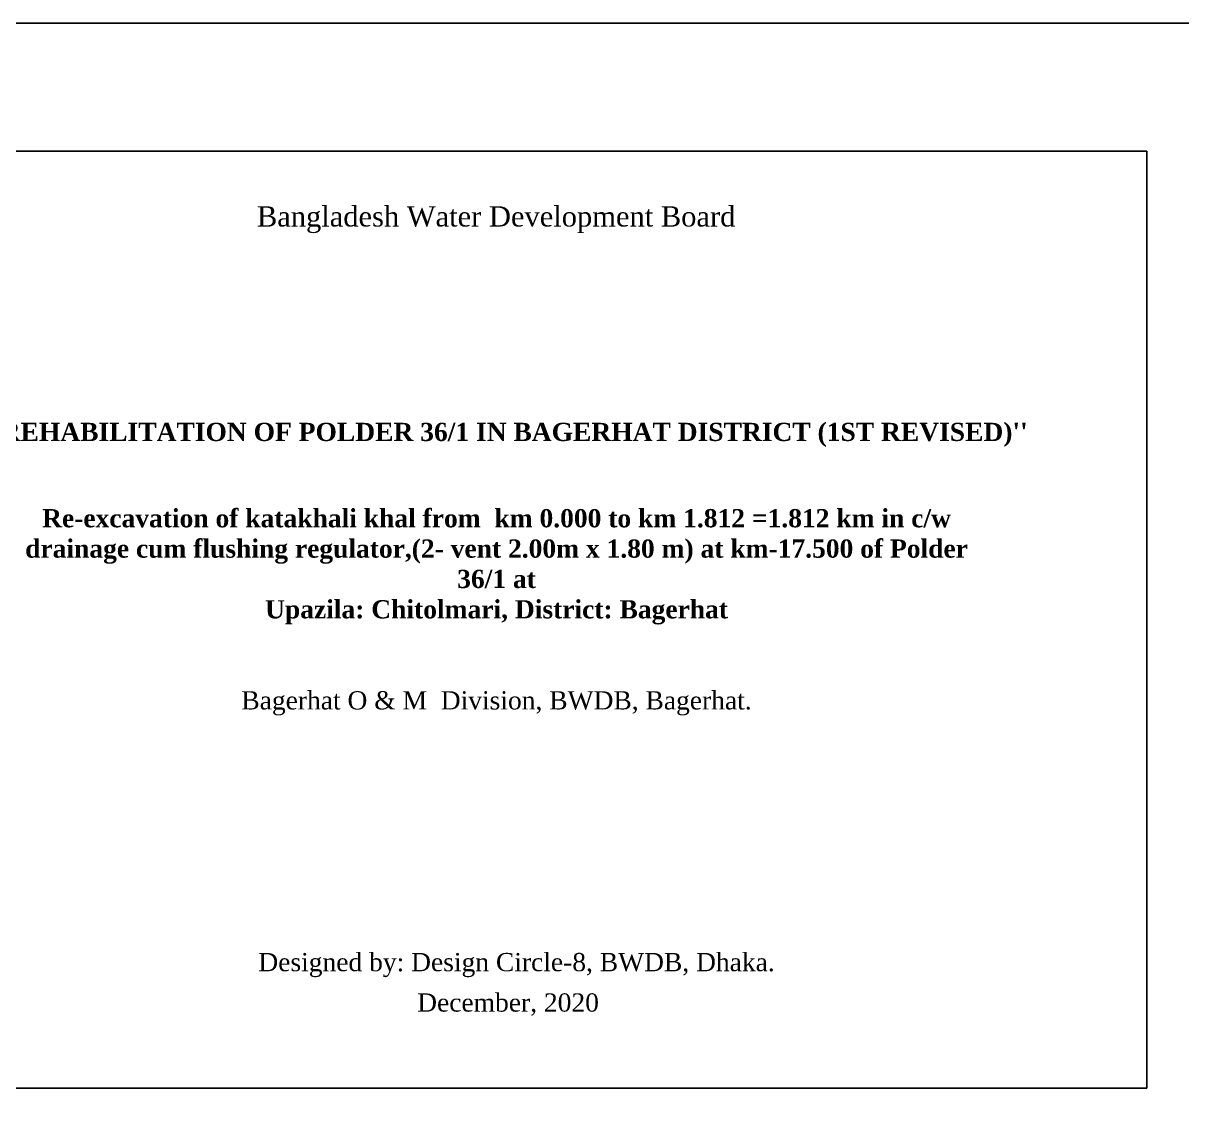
# Model space of a CAD drawing. Header units: metres. Extents: x 11843410 to 12733237, y -3989548 to -3515927.
# Drawn here: x 11933778 to 11989952, y -3936332 to -3883115 of the extents above; entities that cross this region are included whole.
import ezdxf

# ---------------------------------------------------------------- set-up
doc = ezdxf.new("R2010")
doc.units = ezdxf.units.M
doc.header["$LTSCALE"] = 50
doc.styles.get("Standard").update_dxf_attribs({"font": 'times.ttf'})

msp = doc.modelspace()

# ---------------------------------------------------------------- linework, layer by layer
at = {"lineweight": -2}
msp.add_lwpolyline([(11918420.653, -3883115.367), (12518302.026, -3883115.367), (12518302.026, -3989548.432), (11918420.653, -3989548.432)], close=True, dxfattribs=at)
at = {"color": 7, "linetype": 'ByBlock', "lineweight": 18}
for points in [[(11924001.99, -3934755.969), (11988261.99, -3934755.969), (11988261.99, -3889314.969), (11924001.99, -3889314.969)], [(11924002.464, -3934755.634), (11924002.464, -3889314.969), (11988261.99, -3889314.969), (11988261.99, -3934755.634), (11924002.464, -3934755.634)]]:
    msp.add_lwpolyline(points, close=True, dxfattribs=at)

# ---------------------------------------------------------------- texts
at = {"color": 7, "linetype": 'ByBlock', "lineweight": 30}
for s, insert, char_height, width, attachment_point in [('Bangladesh Water Development Board', (11945109.65, -3891995.392), 978.93209, 35162.92247, 1), ('{\\fTimes New Roman|b1|i0|c0|p18;\\C256;"REHABILITATION OF POLDER 36/1 IN BAGERHAT DISTRICT (1ST REVISED)\'\' }', (11957214.098, -3902490.352), 882.875259, 49148.6844, 2), ('\\pl1.351,t0.9014;{\\fTimes New Roman|b1|i0|c0|p18;\\C256;Re-excavation of katakhali khal from  km 0.000 to km 1.812 =1.812 km in c/w drainage cum flushing regulator,(2- vent 2.00m x 1.80 m) at km-17.500 of Polder 36/1 at\\fTimes New Roman|b0|i0|c0|p18;\\P\\fTimes New Roman|b1|i0|c0|p18;\\C7;Upazila: Chitolmari, District: Bagerhat\\fTimes New Roman|b0|i0|c0|p18;\\C0; \\P\\P\\P\\pl0,tz;Bagerhat O & M  Division, BWDB, Bagerhat.}', (11956726.545, -3906674.177), 882.875259, 46115.9905, 2), ('Designed by: Design Circle-8, BWDB, Dhaka.', (11945179.561, -3928194.842), 882.87526, 31712.59241, 1), ('December, 2020', (11952879.243, -3930153.899), 882.87526, 11989.19624, 1)]:
    msp.add_mtext(s, dxfattribs=dict(at, insert=insert, char_height=char_height, width=width, attachment_point=attachment_point))

doc.saveas('drawing.dxf')
